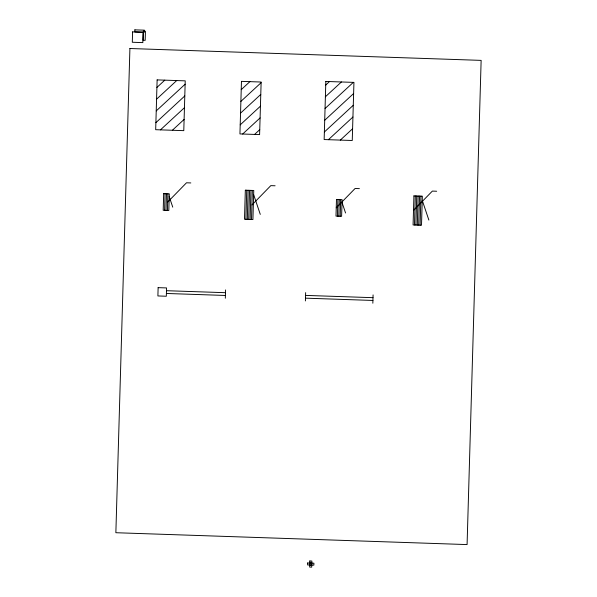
<?xml version="1.0" encoding="UTF-8"?>
<svg xmlns="http://www.w3.org/2000/svg" width="597" height="597" viewBox="0 0 597 597"><rect width="100%" height="100%" fill="white"/><g stroke="black" fill="none" stroke-linecap="round" stroke-linejoin="round"><path stroke-width="0.9" d="M164.593 210.323L165.078 193.719M166.003 210.368L166.481 193.764M167.406 210.413L167.884 193.816M225.323 298.231L225.569 289.926M245.897 219.3L246.74 190.249M247.3 219.345L248.143 190.294M248.71 219.39L249.553 190.339M250.113 219.442L250.956 190.391M251.516 219.487L252.359 190.436M305.403 300.933L305.642 292.634M337.395 216.159L337.88 199.555M338.805 216.204L339.283 199.607M340.208 216.256L340.686 199.652M372.841 303.209L373.08 294.911M414.482 224.994L415.325 195.943M415.893 225.039L416.736 195.988M417.296 225.091L418.139 196.04M418.698 225.136L419.542 196.085M420.101 225.181L420.945 196.129M167.645 202.114L186.51 182.786L190.809 182.936M251.941 204.965L270.807 185.637L275.105 185.779M336.23 207.808L355.096 188.488L359.394 188.63M413.505 210.42L432.362 191.092L436.668 191.241M156.914 87.446L164.794 80.155M156.571 99.184L176.719 80.558M156.227 110.923L185.13 84.207M155.892 122.661L184.794 95.945M160.459 129.862L184.451 107.684M172.376 130.265L184.107 119.422M241.225 89.662L249.897 81.647M240.882 101.4L261.113 82.699M240.539 113.139L260.77 94.438M240.203 124.877L260.434 106.176M242.666 134.026L260.091 117.915M254.583 134.429L259.747 129.653M325.731 85.043L329.499 81.565M325.395 96.781L341.417 81.968M325.052 108.52L353.334 82.371M324.708 120.258L353.611 93.542M324.372 131.997L353.275 105.281M328.41 139.691L352.931 117.019M340.327 140.094L352.588 128.758M166.481 290.702L225.487 292.694M305.567 295.403L372.998 297.679M166.399 293.47L225.405 295.463M305.485 298.164L372.916 300.448M309.746 562.926L311.813 563.001M309.686 565.128L311.753 565.202M422.236 200.331L428.87 220.077M342.014 202.465L345.559 212.995M253.643 194.637L260.285 214.375M169.212 196.629L172.757 207.159M129.915 48.514L115.863 532.718L467.085 544.583L481.137 60.379L129.915 48.514M132.601 31.872L132.303 42.253L142.84 42.603L143.138 32.231L132.601 31.872M134.87 29.85L134.81 31.925L144.362 32.245L144.422 30.171L134.87 29.85M143.34 31.178L143.071 40.253L145.183 40.327L145.444 31.245L143.34 31.178M157.13 79.894L155.683 129.698L183.786 130.653L185.227 80.849L157.13 79.894M158.13 287.65L157.892 295.948L166.317 296.239L166.563 287.933L158.13 287.65M163.675 193.674L163.19 210.271L168.809 210.465L169.294 193.861L163.675 193.674M241.464 81.364L239.942 133.929L259.605 134.594L261.135 82.028L241.464 81.364M245.337 190.197L244.494 219.248L252.919 219.532L253.762 190.48L245.337 190.197M307.634 562.986L307.582 564.934L313.865 565.143L313.918 563.195L307.634 562.986M309.806 560.979L309.627 567.083L311.694 567.15L311.873 561.053L309.806 560.979M325.835 81.446L324.149 139.549L352.252 140.496L353.939 82.393L325.835 81.446M336.477 199.51L335.992 216.114L341.611 216.301L342.096 199.697L336.477 199.51M413.922 195.898L413.079 224.95L421.512 225.233L422.355 196.182L413.922 195.898"/></g></svg>
